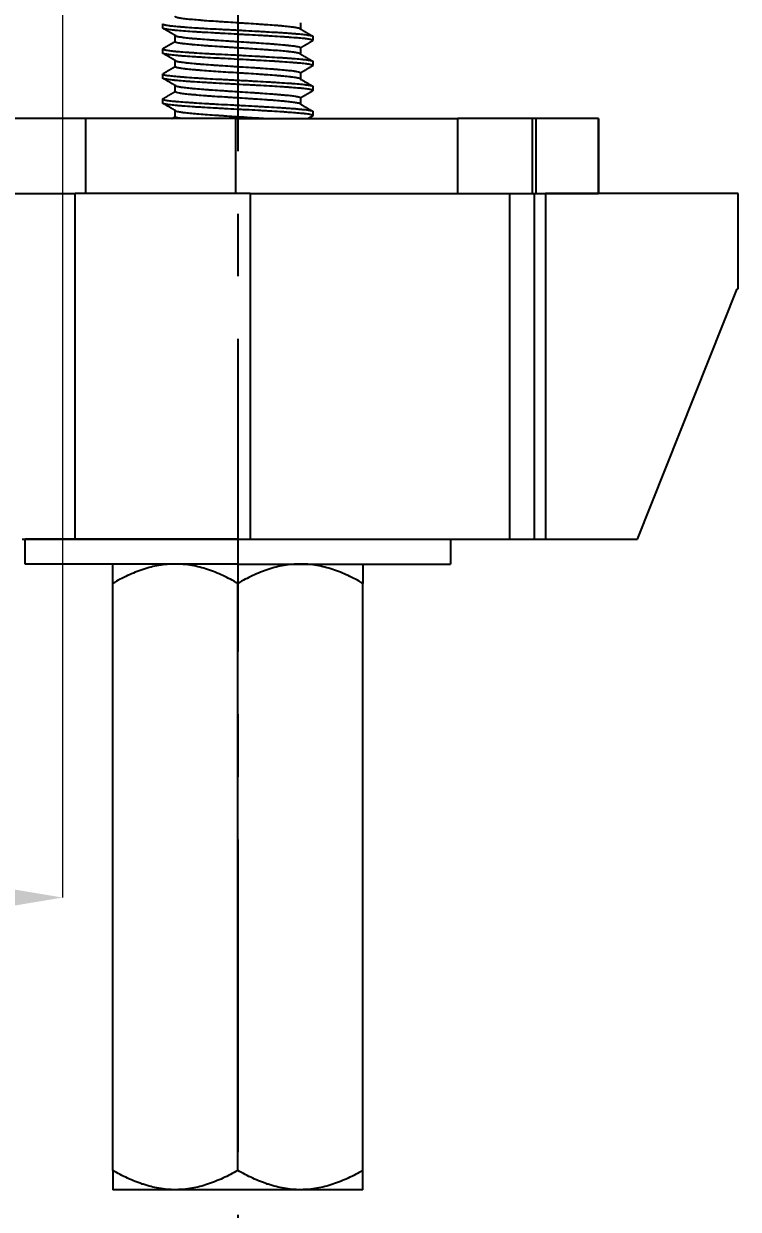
# Model space of a CAD drawing. Extents: x 0 to 1354, y 0 to 992.
# Drawn here: x 809.49 to 838.05, y 221.66 to 269.03 of the extents above; entities that cross this region are included whole.
import ezdxf

# ---------------------------------------------------------------- set-up
doc = ezdxf.new("R2010")
doc.units = 0
doc.header["$LTSCALE"] = 10
doc.header["$MEASUREMENT"] = 0
doc.header["$PDMODE"] = 3
doc.header["$PDSIZE"] = -10
doc.linetypes.add('CENTER', pattern=[2, 1.25, -0.25, 0.25, -0.25])
doc.layers.get('0').update_dxf_attribs({"linetype": 'CONTINUOUS'})
doc.layers.get('DEFPOINTS').update_dxf_attribs({"linetype": 'CONTINUOUS'})
doc.layers.add('1', color=7, linetype='CONTINUOUS')
doc.layers.add('W', color=7, linetype='CONTINUOUS')
doc.styles.add('Daelim Dimension', font='')
doc.styles.get('Daelim Dimension').set_extended_font_data('나눔고딕')
doc.dimstyles.new('DEFAULT', dxfattribs={"dimscale": 2, "dimtxt": 2, "dimasz": 2, "dimexe": 0, "dimexo": 2, "dimgap": 1, "dimtad": 1, "dimdec": 1, "dimzin": 9, "dimdsep": 46, "dimtxsty": 'Daelim Dimension', "dimcen": 0.5, "dimclrd": 252, "dimclre": 252, "dimclrt": 3, "dimadec": 1, "dimazin": 0, "dimtfac": 1, "dimtdec": 1, "dimtix": 1, "dimtmove": 0, "dimatfit": 3, "dimfxl": 1, "dimtolj": 1, "dimtzin": 1, "dimlwd": 9, "dimlwe": 9, "dimarcsym": 0})

# ---------------------------------------------------------------- blocks, each defined once
blk = doc.blocks.new('*D2')
at = {"color": 5, "lineweight": 9, "ltscale": 0.5, "transparency": 16777216}
for p, q in [((693.042, 358.582), (693.042, 234.115)), ((811.05, 270.668), (811.05, 234.115)), ((697.042, 234.115), (807.05, 234.115))]:
    blk.add_line(p, q, dxfattribs=at)
at = {"color": 5, "ltscale": 0.5, "transparency": 16777216}
for points in [[(697.042, 234.781), (697.042, 233.448), (693.042, 234.115)], [(807.05, 234.781), (807.05, 233.448), (811.05, 234.115)]]:
    blk.add_solid(points, dxfattribs=at)
at = {"layer": 'DEFPOINTS', "color": 0, "ltscale": 0.5, "transparency": 16777216}
for p in [(693.042, 362.582), (811.05, 274.668), (811.05, 234.115)]:
    blk.add_point(p, dxfattribs=at)
at = {"color": 7, "ltscale": 0.5, "transparency": 16777216, "insert": (752.046, 241.558), "char_height": 10, "attachment_point": 5, "style": 'Daelim Dimension'}
blk.add_mtext('\\A1;118', dxfattribs=at)

msp = doc.modelspace()

# ---------------------------------------------------------------- linework, layer by layer
at = {"layer": '1', "color": 7, "linetype": 'Continuous', "lineweight": -3}
for p, q in [((815.05, 268.856), (815.05, 269.024)), ((820.55, 269.068), (820.55, 268.822)), ((815.55, 268.313), (815.55, 268.559)), ((821.05, 268.525), (821.05, 268.357)), ((815.05, 267.856), (815.05, 268.024)), ((820.55, 268.067), (820.55, 267.822)), ((815.55, 267.313), (815.55, 267.559)), ((821.05, 267.524), (821.05, 267.356)), ((815.05, 266.857), (815.05, 267.025)), ((820.55, 267.068), (820.55, 266.822)), ((815.55, 266.313), (815.55, 266.559)), ((821.05, 266.525), (821.05, 266.356)), ((815.05, 265.856), (815.05, 266.024)), ((820.55, 266.067), (820.55, 265.822)), ((815.55, 265.313), (815.55, 265.559)), ((821.05, 265.524), (821.05, 265.357)), ((811.977, 265.241), (808.984, 265.241)), ((817.964, 265.241), (811.977, 265.241)), ((811.977, 262.241), (811.977, 265.241)), ((817.964, 265.241), (826.848, 265.241)), ((817.964, 265.241), (817.964, 262.241)), ((829.829, 265.241), (826.848, 265.241)), ((826.848, 262.241), (826.848, 265.241)), ((829.829, 262.241), (829.829, 265.241)), ((829.96, 265.241), (829.829, 265.241)), ((832.461, 265.241), (829.96, 265.241)), ((829.96, 265.241), (829.96, 262.241)), ((832.464, 265.241), (832.461, 265.241)), ((832.461, 262.241), (832.461, 265.241)), ((832.464, 265.241), (832.464, 262.241)), ((808.984, 262.241), (811.55, 262.241)), ((818.55, 262.241), (811.55, 262.241)), ((811.55, 248.441), (811.55, 262.241)), ((818.55, 262.241), (828.506, 262.241)), ((818.55, 262.241), (818.55, 248.441)), ((828.506, 262.241), (829.829, 262.241)), ((828.92, 248.441), (828.92, 262.241)), ((829.829, 262.241), (829.96, 262.241)), ((829.897, 262.241), (829.897, 248.441)), ((829.96, 262.241), (832.461, 262.241)), ((838.05, 262.241), (830.35, 262.241)), ((830.35, 262.241), (830.35, 248.441)), ((838.05, 258.441), (838.05, 262.241)), ((834.017, 248.441), (838.011, 258.441)), ((838.011, 258.441), (838.05, 258.441)), ((809.438, 248.441), (811.55, 248.441)), ((818.05, 248.44), (809.55, 248.44)), ((809.55, 247.44), (809.55, 248.44)), ((811.55, 248.441), (818.55, 248.441)), ((815.55, 248.44), (815.55, 248.441)), ((818.05, 248.44), (826.55, 248.44)), ((818.05, 248.44), (818.05, 247.44)), ((818.55, 248.441), (828.92, 248.441)), ((821.05, 248.441), (821.05, 248.44)), ((826.55, 248.44), (826.55, 247.44)), ((828.92, 248.441), (829.897, 248.441)), ((829.897, 248.441), (830.35, 248.441)), ((830.35, 248.441), (834.017, 248.441)), ((818.05, 247.44), (809.55, 247.44)), ((818.05, 247.44), (826.55, 247.44)), ((813.05, 223.214), (813.05, 246.667)), ((818.05, 223.214), (818.05, 246.667)), ((823.05, 223.214), (823.05, 246.667)), ((815.55, 222.44), (813.05, 222.44)), ((820.55, 222.44), (815.55, 222.44)), ((823.05, 222.44), (820.55, 222.44))]:
    msp.add_line(p, q, dxfattribs=at)
for points, knots in [([(820.536, 268.83), (820.534, 268.831), (820.532, 268.832), (820.525, 268.836), (820.52, 268.838), (820.508, 268.842), (820.502, 268.844), (820.48, 268.85), (820.463, 268.854), (820.405, 268.867), (820.355, 268.876), (820.279, 268.887), (820.264, 268.889), (820.231, 268.893), (820.214, 268.896), (820.161, 268.902), (820.124, 268.907), (820.006, 268.92), (819.918, 268.929), (819.797, 268.94), (819.772, 268.942), (819.722, 268.947), (819.696, 268.949), (819.618, 268.955), (819.564, 268.959), (819.399, 268.972), (819.282, 268.98), (819.129, 268.991), (819.098, 268.993), (819.035, 268.997), (819.003, 269), (818.908, 269.006), (818.843, 269.011), (818.648, 269.024), (818.515, 269.033), (818.346, 269.044), (818.312, 269.047), (818.244, 269.051), (818.209, 269.053), (818.106, 269.06), (818.038, 269.064), (817.834, 269.077), (817.699, 269.085), (817.532, 269.096), (817.498, 269.098), (817.432, 269.102), (817.398, 269.104), (817.299, 269.111), (817.234, 269.115), (817.043, 269.128), (816.92, 269.136), (816.773, 269.147), (816.743, 269.15), (816.685, 269.154), (816.657, 269.156), (816.572, 269.163), (816.517, 269.168), (816.359, 269.181), (816.262, 269.19), (816.127, 269.203), (816.084, 269.207), (816.002, 269.215), (815.963, 269.22), (815.855, 269.232), (815.793, 269.24), (815.715, 269.254), (815.691, 269.258), (815.66, 269.265), (815.65, 269.267), (815.631, 269.271), (815.623, 269.274), (815.584, 269.285), (815.564, 269.294), (815.552, 269.306), (815.55, 269.31), (815.55, 269.313)], [0, 0, 0, 0, 0.00734, 0.00734, 0.020833, 0.020833, 0.034326, 0.034326, 0.061313, 0.061313, 0.115285, 0.115285, 0.128778, 0.128778, 0.142271, 0.142271, 0.169257, 0.169257, 0.22323, 0.22323, 0.236723, 0.236723, 0.250216, 0.250216, 0.277202, 0.277202, 0.331175, 0.331175, 0.344668, 0.344668, 0.358161, 0.358161, 0.385147, 0.385147, 0.439119, 0.439119, 0.452613, 0.452613, 0.466106, 0.466106, 0.493092, 0.493092, 0.547064, 0.547064, 0.560557, 0.560557, 0.57405, 0.57405, 0.601037, 0.601037, 0.655009, 0.655009, 0.668502, 0.668502, 0.681995, 0.681995, 0.708982, 0.708982, 0.762954, 0.762954, 0.78994, 0.78994, 0.816926, 0.816926, 0.870899, 0.870899, 0.897885, 0.897885, 0.911378, 0.911378, 0.924871, 0.924871, 0.978844, 0.978844, 1, 1, 1, 1]), ([(815.05, 269.024), (815.05, 269.023), (815.051, 269.022), (815.054, 269.016), (815.059, 269.012), (815.072, 269.005), (815.077, 269.003), (815.089, 268.998), (815.096, 268.996), (815.134, 268.985), (815.177, 268.976), (815.259, 268.963), (815.29, 268.958), (815.341, 268.952), (815.358, 268.95), (815.395, 268.946), (815.414, 268.944), (815.513, 268.933), (815.602, 268.925), (815.752, 268.913), (815.805, 268.909), (815.888, 268.903), (815.916, 268.9), (815.974, 268.896), (816.003, 268.894), (816.153, 268.883), (816.28, 268.874), (816.482, 268.861), (816.551, 268.856), (816.657, 268.85), (816.693, 268.847), (816.748, 268.844), (816.766, 268.843), (816.803, 268.841), (816.821, 268.84), (816.988, 268.83), (817.14, 268.822), (817.373, 268.81), (817.451, 268.806), (817.57, 268.8), (817.61, 268.798), (817.69, 268.794), (817.731, 268.792), (817.852, 268.785), (817.932, 268.781), (818.093, 268.773), (818.173, 268.768), (818.413, 268.755), (818.572, 268.746), (818.81, 268.733), (818.888, 268.728), (819.041, 268.719), (819.116, 268.715), (819.339, 268.702), (819.482, 268.694), (819.655, 268.684), (819.689, 268.681), (819.756, 268.677), (819.856, 268.671), (820.013, 268.661), (820.13, 268.653), (820.243, 268.644), (820.297, 268.64), (820.375, 268.633), (820.4, 268.631), (820.45, 268.626), (820.474, 268.624), (820.544, 268.617), (820.588, 268.613), (820.711, 268.6), (820.781, 268.591), (820.856, 268.58), (820.87, 268.578), (820.89, 268.575), (820.896, 268.574), (820.909, 268.572), (820.939, 268.567), (820.964, 268.562), (821.016, 268.55), (821.037, 268.542), (821.048, 268.531), (821.049, 268.529), (821.05, 268.526), (821.05, 268.525), (821.05, 268.525)], [0, 0, 0, 0, 0.007389, 0.007389, 0.033046, 0.033046, 0.045875, 0.045875, 0.058703, 0.058703, 0.110017, 0.110017, 0.135673, 0.135673, 0.148502, 0.148502, 0.16133, 0.16133, 0.212644, 0.212644, 0.2383, 0.2383, 0.251129, 0.251129, 0.263957, 0.263957, 0.315271, 0.315271, 0.340928, 0.340928, 0.353756, 0.353756, 0.36017, 0.36017, 0.366584, 0.366584, 0.417898, 0.417898, 0.443555, 0.443555, 0.456383, 0.456383, 0.469212, 0.469212, 0.494868, 0.494868, 0.520525, 0.520525, 0.571839, 0.571839, 0.597496, 0.597496, 0.623152, 0.623152, 0.674466, 0.674466, 0.687294, 0.687294, 0.700123, 0.72578, 0.751436, 0.751436, 0.777093, 0.777093, 0.789921, 0.789921, 0.80275, 0.80275, 0.828407, 0.828407, 0.87972, 0.87972, 0.892549, 0.892549, 0.898963, 0.898963, 0.905377, 0.931034, 0.931034, 0.982347, 0.982347, 0.995176, 0.995176, 1, 1, 1, 1]), ([(821.05, 268.355), (821.05, 268.362), (821.042, 268.369), (821.021, 268.379), (821.015, 268.381), (821.001, 268.386), (820.994, 268.388), (820.969, 268.395), (820.949, 268.399), (820.88, 268.412), (820.822, 268.421), (820.735, 268.432), (820.717, 268.434), (820.679, 268.438), (820.659, 268.44), (820.597, 268.446), (820.553, 268.45), (820.415, 268.462), (820.313, 268.47), (820.145, 268.483), (820.086, 268.488), (820.01, 268.493), (819.994, 268.494), (819.963, 268.496), (819.916, 268.5), (819.868, 268.503), (819.706, 268.514), (819.57, 268.523), (819.356, 268.536), (819.283, 268.541), (819.171, 268.547), (819.134, 268.549), (819.058, 268.553), (819.019, 268.555), (818.828, 268.566), (818.672, 268.574), (818.434, 268.586), (818.354, 268.59), (818.233, 268.596), (818.192, 268.598), (818.111, 268.602), (818.071, 268.605), (817.869, 268.615), (817.709, 268.624), (817.471, 268.638), (817.393, 268.642), (817.276, 268.649), (817.237, 268.651), (817.159, 268.656), (817.12, 268.658), (816.928, 268.669), (816.781, 268.677), (816.569, 268.69), (816.5, 268.694), (816.398, 268.7), (816.364, 268.702), (816.298, 268.706), (816.265, 268.708), (816.104, 268.719), (815.984, 268.727), (815.763, 268.744), (815.662, 268.753), (815.56, 268.763), (815.548, 268.764), (815.526, 268.766), (815.493, 268.77), (815.462, 268.773), (815.403, 268.78), (815.366, 268.784), (815.264, 268.797), (815.208, 268.805), (815.153, 268.816), (815.142, 268.818), (815.123, 268.822), (815.115, 268.824), (815.091, 268.83), (815.079, 268.834), (815.057, 268.844), (815.05, 268.85), (815.05, 268.856)], [0, 0, 0, 0, 0.041393, 0.041393, 0.0542, 0.0542, 0.067007, 0.067007, 0.092622, 0.092622, 0.143852, 0.143852, 0.156659, 0.156659, 0.169466, 0.169466, 0.195081, 0.195081, 0.246311, 0.246311, 0.271925, 0.271925, 0.278329, 0.278329, 0.284733, 0.29754, 0.29754, 0.34877, 0.34877, 0.374384, 0.374384, 0.387192, 0.387192, 0.399999, 0.399999, 0.451229, 0.451229, 0.476843, 0.476843, 0.489651, 0.489651, 0.502458, 0.502458, 0.553688, 0.553688, 0.579302, 0.579302, 0.59211, 0.59211, 0.604917, 0.604917, 0.656147, 0.656147, 0.681761, 0.681761, 0.694569, 0.694569, 0.707376, 0.707376, 0.758606, 0.758606, 0.809835, 0.809835, 0.816239, 0.816239, 0.822642, 0.83545, 0.83545, 0.861065, 0.861065, 0.912294, 0.912294, 0.925101, 0.925101, 0.937909, 0.937909, 0.963524, 0.963524, 1, 1, 1, 1]), ([(820.538, 267.829), (820.531, 267.834), (820.52, 267.838), (820.493, 267.847), (820.477, 267.851), (820.45, 267.857), (820.44, 267.86), (820.419, 267.864), (820.407, 267.866), (820.348, 267.877), (820.29, 267.885), (820.19, 267.899), (820.136, 267.905), (820.076, 267.912), (820.035, 267.917), (820.014, 267.919), (819.906, 267.93), (819.812, 267.939), (819.609, 267.956), (819.5, 267.964), (819.354, 267.975), (819.325, 267.977), (819.265, 267.981), (819.235, 267.983), (819.145, 267.99), (819.083, 267.994), (818.895, 268.007), (818.766, 268.016), (818.599, 268.027), (818.565, 268.029), (818.498, 268.034), (818.464, 268.036), (818.363, 268.043), (818.295, 268.048), (818.16, 268.057), (818.092, 268.061), (817.956, 268.07), (817.888, 268.074), (817.785, 268.08), (817.751, 268.082), (817.683, 268.086), (817.649, 268.089), (817.548, 268.095), (817.482, 268.099), (817.285, 268.111), (817.156, 268.12), (817, 268.131), (816.969, 268.133), (816.907, 268.137), (816.877, 268.14), (816.787, 268.146), (816.728, 268.151), (816.558, 268.164), (816.451, 268.173), (816.326, 268.184), (816.301, 268.187), (816.253, 268.191), (816.229, 268.193), (816.16, 268.2), (816.116, 268.204), (815.991, 268.216), (815.916, 268.225), (815.835, 268.235), (815.819, 268.237), (815.789, 268.242), (815.775, 268.244), (815.733, 268.25), (815.709, 268.255), (815.642, 268.268), (815.608, 268.277), (815.58, 268.288), (815.575, 268.29), (815.566, 268.295), (815.562, 268.297), (815.554, 268.304), (815.551, 268.308), (815.55, 268.313)], [0, 0, 0, 0, 0.030604, 0.030604, 0.057543, 0.057543, 0.071013, 0.071013, 0.084483, 0.084483, 0.138362, 0.138362, 0.165302, 0.178772, 0.178772, 0.192242, 0.192242, 0.246121, 0.246121, 0.3, 0.3, 0.31347, 0.31347, 0.32694, 0.32694, 0.353879, 0.353879, 0.407759, 0.407759, 0.421229, 0.421229, 0.434698, 0.434698, 0.461638, 0.461638, 0.488578, 0.488578, 0.515517, 0.515517, 0.528987, 0.528987, 0.542457, 0.542457, 0.569397, 0.569397, 0.623276, 0.623276, 0.636746, 0.636746, 0.650216, 0.650216, 0.677155, 0.677155, 0.731034, 0.731034, 0.744504, 0.744504, 0.757974, 0.757974, 0.784914, 0.784914, 0.838793, 0.838793, 0.852263, 0.852263, 0.865733, 0.865733, 0.892672, 0.892672, 0.946552, 0.946552, 0.960021, 0.960021, 0.973491, 0.973491, 1, 1, 1, 1]), ([(815.564, 268.55), (815.565, 268.55), (815.565, 268.55), (815.569, 268.548), (815.573, 268.546), (815.588, 268.54), (815.601, 268.535), (815.648, 268.523), (815.69, 268.515), (815.769, 268.502), (815.798, 268.497), (815.846, 268.491), (815.862, 268.488), (815.896, 268.484), (815.914, 268.482), (816.005, 268.47), (816.086, 268.461), (816.221, 268.448), (816.269, 268.444), (816.343, 268.437), (816.369, 268.435), (816.42, 268.431), (816.446, 268.428), (816.579, 268.418), (816.691, 268.41), (816.869, 268.397), (816.929, 268.393), (817.023, 268.386), (817.054, 268.384), (817.118, 268.38), (817.15, 268.378), (817.31, 268.366), (817.441, 268.358), (817.642, 268.344), (817.709, 268.339), (817.812, 268.333), (817.846, 268.33), (817.915, 268.326), (817.949, 268.324), (818.12, 268.312), (818.256, 268.304), (818.459, 268.292), (818.526, 268.287), (818.626, 268.281), (818.66, 268.279), (818.726, 268.275), (818.759, 268.273), (818.923, 268.262), (819.049, 268.254), (819.232, 268.24), (819.321, 268.234), (819.408, 268.227), (819.466, 268.222), (819.494, 268.22), (819.633, 268.209), (819.736, 268.2), (819.879, 268.187), (819.948, 268.181), (820.012, 268.174), (820.054, 268.17), (820.074, 268.168), (820.173, 268.157), (820.243, 268.149), (820.331, 268.136), (820.372, 268.13), (820.407, 268.123), (820.429, 268.119), (820.439, 268.116), (820.488, 268.105), (820.515, 268.096), (820.544, 268.08), (820.551, 268.073), (820.55, 268.066)], [0, 0, 0, 0, 0.00054, 0.00054, 0.014033, 0.014033, 0.041019, 0.041019, 0.094992, 0.094992, 0.121978, 0.121978, 0.135471, 0.135471, 0.148964, 0.148964, 0.202936, 0.202936, 0.229923, 0.229923, 0.243416, 0.243416, 0.256909, 0.256909, 0.310881, 0.310881, 0.337867, 0.337867, 0.35136, 0.35136, 0.364854, 0.364854, 0.418826, 0.418826, 0.445812, 0.445812, 0.459305, 0.459305, 0.472798, 0.472798, 0.526771, 0.526771, 0.553757, 0.553757, 0.56725, 0.56725, 0.580743, 0.580743, 0.634716, 0.634716, 0.661702, 0.675195, 0.675195, 0.688688, 0.688688, 0.74266, 0.74266, 0.769647, 0.78314, 0.78314, 0.796633, 0.796633, 0.850605, 0.850605, 0.877591, 0.891084, 0.891084, 0.904578, 0.904578, 0.95855, 0.95855, 1, 1, 1, 1]), ([(815.05, 268.025), (815.05, 268.024), (815.05, 268.022), (815.055, 268.012), (815.073, 268.003), (815.11, 267.992), (815.118, 267.99), (815.137, 267.985), (815.147, 267.983), (815.179, 267.976), (815.203, 267.972), (815.286, 267.959), (815.352, 267.95), (815.45, 267.94), (815.471, 267.938), (815.513, 267.934), (815.535, 267.932), (815.603, 267.925), (815.65, 267.921), (815.8, 267.909), (815.91, 267.901), (816.088, 267.888), (816.15, 267.883), (816.23, 267.878), (816.246, 267.877), (816.279, 267.874), (816.328, 267.871), (816.378, 267.868), (816.547, 267.856), (816.688, 267.848), (816.908, 267.835), (816.983, 267.831), (817.097, 267.824), (817.136, 267.822), (817.214, 267.818), (817.252, 267.816), (817.448, 267.806), (817.606, 267.798), (817.845, 267.786), (817.926, 267.782), (818.047, 267.775), (818.087, 267.773), (818.169, 267.769), (818.209, 267.766), (818.411, 267.755), (818.569, 267.746), (818.804, 267.733), (818.881, 267.728), (818.997, 267.722), (819.035, 267.72), (819.111, 267.715), (819.149, 267.713), (819.336, 267.702), (819.48, 267.694), (819.685, 267.682), (819.752, 267.678), (819.849, 267.672), (819.881, 267.669), (819.945, 267.665), (819.976, 267.663), (820.068, 267.657), (820.127, 267.653), (820.24, 267.644), (820.295, 267.64), (820.449, 267.627), (820.543, 267.618), (820.636, 267.608), (820.647, 267.607), (820.667, 267.604), (820.696, 267.601), (820.724, 267.598), (820.777, 267.591), (820.81, 267.587), (820.898, 267.574), (820.946, 267.566), (820.989, 267.556), (820.997, 267.554), (821.011, 267.55), (821.017, 267.548), (821.034, 267.542), (821.041, 267.538), (821.049, 267.531), (821.05, 267.528), (821.05, 267.525)], [0, 0, 0, 0, 0.008606, 0.008606, 0.059835, 0.059835, 0.072643, 0.072643, 0.08545, 0.08545, 0.111065, 0.111065, 0.162294, 0.162294, 0.175102, 0.175102, 0.187909, 0.187909, 0.213524, 0.213524, 0.264753, 0.264753, 0.290368, 0.290368, 0.296772, 0.296772, 0.303175, 0.315983, 0.315983, 0.367212, 0.367212, 0.392827, 0.392827, 0.405634, 0.405634, 0.418442, 0.418442, 0.469671, 0.469671, 0.495286, 0.495286, 0.508094, 0.508094, 0.520901, 0.520901, 0.57213, 0.57213, 0.597745, 0.597745, 0.610553, 0.610553, 0.62336, 0.62336, 0.67459, 0.67459, 0.700204, 0.700204, 0.713012, 0.713012, 0.725819, 0.725819, 0.751434, 0.751434, 0.777049, 0.777049, 0.828278, 0.828278, 0.834682, 0.834682, 0.841085, 0.853893, 0.853893, 0.879508, 0.879508, 0.930737, 0.930737, 0.943545, 0.943545, 0.956352, 0.956352, 0.981967, 0.981967, 1, 1, 1, 1]), ([(821.05, 267.355), (821.05, 267.358), (821.049, 267.361), (821.045, 267.366), (821.042, 267.368), (821.035, 267.373), (821.03, 267.375), (821.004, 267.386), (820.971, 267.395), (820.902, 267.408), (820.876, 267.413), (820.832, 267.419), (820.816, 267.421), (820.784, 267.426), (820.767, 267.428), (820.679, 267.438), (820.598, 267.446), (820.459, 267.458), (820.411, 267.463), (820.333, 267.469), (820.306, 267.471), (820.252, 267.475), (820.224, 267.477), (820.083, 267.488), (819.962, 267.497), (819.769, 267.51), (819.702, 267.515), (819.6, 267.521), (819.565, 267.523), (819.512, 267.527), (819.494, 267.528), (819.458, 267.53), (819.44, 267.531), (819.278, 267.541), (819.13, 267.549), (818.901, 267.562), (818.824, 267.566), (818.707, 267.572), (818.667, 267.574), (818.588, 267.578), (818.548, 267.58), (818.347, 267.59), (818.187, 267.598), (817.866, 267.616), (817.706, 267.625), (817.506, 267.636), (817.466, 267.638), (817.387, 267.643), (817.347, 267.645), (817.23, 267.652), (817.154, 267.656), (816.926, 267.669), (816.779, 267.678), (816.6, 267.688), (816.564, 267.69), (816.495, 267.694), (816.391, 267.7), (816.293, 267.706), (816.102, 267.719), (815.982, 267.727), (815.843, 267.738), (815.816, 267.74), (815.762, 267.744), (815.737, 267.747), (815.661, 267.753), (815.613, 267.758), (815.478, 267.771), (815.399, 267.78), (815.313, 267.791), (815.297, 267.793), (815.274, 267.796), (815.266, 267.797), (815.251, 267.799), (815.215, 267.805), (815.184, 267.81), (815.119, 267.822), (815.088, 267.83), (815.065, 267.84), (815.061, 267.842), (815.055, 267.846), (815.053, 267.848), (815.051, 267.852), (815.05, 267.854), (815.05, 267.855)], [0, 0, 0, 0, 0.016214, 0.016214, 0.029042, 0.029042, 0.041871, 0.041871, 0.093184, 0.093184, 0.118841, 0.118841, 0.13167, 0.13167, 0.144498, 0.144498, 0.195812, 0.195812, 0.221468, 0.221468, 0.234297, 0.234297, 0.247125, 0.247125, 0.298439, 0.298439, 0.324096, 0.324096, 0.336924, 0.336924, 0.343338, 0.343338, 0.349753, 0.349753, 0.401066, 0.401066, 0.426723, 0.426723, 0.439551, 0.439551, 0.45238, 0.45238, 0.503693, 0.503693, 0.555007, 0.555007, 0.567835, 0.567835, 0.580664, 0.580664, 0.606321, 0.606321, 0.657634, 0.657634, 0.670463, 0.670463, 0.683291, 0.708948, 0.708948, 0.760262, 0.760262, 0.77309, 0.77309, 0.785918, 0.785918, 0.811575, 0.811575, 0.862889, 0.862889, 0.875717, 0.875717, 0.882131, 0.882131, 0.888546, 0.914202, 0.914202, 0.965516, 0.965516, 0.978344, 0.978344, 0.991173, 0.991173, 1, 1, 1, 1]), ([(820.533, 266.832), (820.528, 266.835), (820.522, 266.837), (820.509, 266.842), (820.503, 266.844), (820.488, 266.848), (820.48, 266.85), (820.438, 266.861), (820.394, 266.869), (820.312, 266.882), (820.282, 266.886), (820.233, 266.893), (820.216, 266.895), (820.181, 266.9), (820.162, 266.902), (820.069, 266.913), (819.985, 266.922), (819.848, 266.936), (819.8, 266.94), (819.725, 266.946), (819.699, 266.949), (819.647, 266.953), (819.62, 266.955), (819.485, 266.965), (819.372, 266.974), (819.193, 266.986), (819.101, 266.993), (819.007, 266.999), (818.943, 267.004), (818.911, 267.006), (818.749, 267.017), (818.617, 267.026), (818.416, 267.04), (818.349, 267.044), (818.247, 267.051), (818.213, 267.053), (818.145, 267.058), (818.11, 267.06), (817.938, 267.071), (817.802, 267.079), (817.534, 267.096), (817.401, 267.104), (817.14, 267.121), (816.888, 267.138), (816.658, 267.156), (816.521, 267.168), (816.493, 267.17), (816.44, 267.174), (816.414, 267.177), (816.338, 267.183), (816.289, 267.188), (816.148, 267.2), (816.063, 267.209), (815.966, 267.219), (815.947, 267.221), (815.911, 267.226), (815.893, 267.228), (815.842, 267.234), (815.811, 267.238), (815.725, 267.251), (815.678, 267.26), (815.632, 267.271), (815.624, 267.273), (815.608, 267.278), (815.601, 267.28), (815.582, 267.287), (815.572, 267.292), (815.555, 267.302), (815.55, 267.308), (815.55, 267.314)], [0, 0, 0, 0, 0.016681, 0.016681, 0.030221, 0.030221, 0.04376, 0.04376, 0.09792, 0.09792, 0.125, 0.125, 0.138539, 0.138539, 0.152079, 0.152079, 0.206239, 0.206239, 0.233318, 0.233318, 0.246858, 0.246858, 0.260398, 0.260398, 0.314557, 0.314557, 0.341637, 0.355177, 0.355177, 0.368717, 0.368717, 0.422876, 0.422876, 0.449956, 0.449956, 0.463496, 0.463496, 0.477036, 0.477036, 0.531195, 0.531195, 0.585354, 0.585354, 0.639514, 0.693673, 0.693673, 0.707213, 0.707213, 0.720753, 0.720753, 0.747833, 0.747833, 0.801992, 0.801992, 0.815532, 0.815532, 0.829072, 0.829072, 0.856151, 0.856151, 0.910311, 0.910311, 0.923851, 0.923851, 0.937391, 0.937391, 0.96447, 0.96447, 1, 1, 1, 1]), ([(815.567, 267.549), (815.573, 267.546), (815.581, 267.542), (815.603, 267.535), (815.618, 267.531), (815.645, 267.524), (815.655, 267.522), (815.676, 267.518), (815.687, 267.516), (815.744, 267.505), (815.801, 267.497), (815.901, 267.483), (815.936, 267.479), (815.994, 267.472), (816.014, 267.47), (816.054, 267.465), (816.075, 267.463), (816.182, 267.452), (816.275, 267.443), (816.427, 267.43), (816.48, 267.426), (816.561, 267.419), (816.589, 267.417), (816.646, 267.413), (816.674, 267.411), (816.819, 267.401), (816.939, 267.392), (817.127, 267.379), (817.222, 267.373), (817.321, 267.366), (817.387, 267.361), (817.42, 267.359), (817.587, 267.348), (817.721, 267.339), (817.925, 267.325), (817.993, 267.321), (818.096, 267.314), (818.13, 267.312), (818.199, 267.308), (818.233, 267.306), (818.404, 267.295), (818.539, 267.287), (818.736, 267.274), (818.802, 267.27), (818.899, 267.264), (818.931, 267.262), (818.995, 267.257), (819.027, 267.255), (819.184, 267.244), (819.304, 267.235), (819.475, 267.222), (819.53, 267.217), (819.638, 267.208), (819.691, 267.204), (819.843, 267.19), (819.935, 267.182), (820.103, 267.165), (820.178, 267.157), (820.261, 267.146), (820.277, 267.144), (820.307, 267.14), (820.322, 267.138), (820.363, 267.131), (820.388, 267.127), (820.455, 267.113), (820.49, 267.104), (820.519, 267.093), (820.524, 267.091), (820.533, 267.086), (820.537, 267.084), (820.546, 267.077), (820.55, 267.073), (820.55, 267.068), (820.55, 267.067), (820.55, 267.066)], [0, 0, 0, 0, 0.021231, 0.021231, 0.048311, 0.048311, 0.061851, 0.061851, 0.07539, 0.07539, 0.12955, 0.12955, 0.15663, 0.15663, 0.17017, 0.17017, 0.183709, 0.183709, 0.237869, 0.237869, 0.264949, 0.264949, 0.278488, 0.278488, 0.292028, 0.292028, 0.346188, 0.346188, 0.373268, 0.386807, 0.386807, 0.400347, 0.400347, 0.454507, 0.454507, 0.481586, 0.481586, 0.495126, 0.495126, 0.508666, 0.508666, 0.562826, 0.562826, 0.589905, 0.589905, 0.603445, 0.603445, 0.616985, 0.616985, 0.671145, 0.671145, 0.698224, 0.698224, 0.725304, 0.725304, 0.779464, 0.779464, 0.833623, 0.833623, 0.847163, 0.847163, 0.860703, 0.860703, 0.887783, 0.887783, 0.941942, 0.941942, 0.955482, 0.955482, 0.969022, 0.969022, 0.996101, 0.996101, 1, 1, 1, 1]), ([(815.05, 267.024), (815.05, 267.023), (815.051, 267.022), (815.052, 267.019), (815.054, 267.017), (815.059, 267.012), (815.063, 267.01), (815.075, 267.003), (815.087, 266.999), (815.132, 266.985), (815.174, 266.976), (815.242, 266.965), (815.257, 266.963), (815.288, 266.959), (815.304, 266.957), (815.354, 266.95), (815.39, 266.946), (815.507, 266.934), (815.596, 266.926), (815.721, 266.916), (815.747, 266.914), (815.787, 266.91), (815.8, 266.909), (815.827, 266.907), (815.841, 266.906), (815.91, 266.901), (815.967, 266.897), (816.145, 266.884), (816.271, 266.875), (816.44, 266.863), (816.474, 266.861), (816.544, 266.857), (816.579, 266.855), (816.686, 266.848), (816.758, 266.844), (816.978, 266.831), (817.13, 266.823), (817.363, 266.81), (817.442, 266.806), (817.562, 266.8), (817.602, 266.798), (817.682, 266.794), (817.722, 266.792), (817.842, 266.786), (817.922, 266.782), (818.083, 266.773), (818.163, 266.769), (818.323, 266.76), (818.403, 266.756), (818.524, 266.749), (818.564, 266.747), (818.644, 266.742), (818.683, 266.74), (818.879, 266.729), (819.032, 266.72), (819.255, 266.707), (819.329, 266.703), (819.437, 266.696), (819.473, 266.694), (819.544, 266.69), (819.579, 266.688), (819.751, 266.678), (819.881, 266.67), (820.064, 266.657), (820.123, 266.653), (820.208, 266.647), (820.236, 266.645), (820.277, 266.641), (820.29, 266.64), (820.317, 266.638), (820.33, 266.637), (820.448, 266.627), (820.541, 266.618), (820.665, 266.605), (820.703, 266.6), (820.757, 266.594), (820.774, 266.592), (820.807, 266.587), (820.823, 266.585), (820.898, 266.575), (820.945, 266.566), (821.014, 266.55), (821.036, 266.542), (821.049, 266.531), (821.05, 266.528), (821.05, 266.525)], [0, 0, 0, 0, 0.006567, 0.006567, 0.019396, 0.019396, 0.032224, 0.032224, 0.057881, 0.057881, 0.109194, 0.109194, 0.122023, 0.122023, 0.134851, 0.134851, 0.160508, 0.160508, 0.211822, 0.211822, 0.22465, 0.22465, 0.231064, 0.231064, 0.237479, 0.237479, 0.263135, 0.263135, 0.314449, 0.314449, 0.327277, 0.327277, 0.340106, 0.340106, 0.365763, 0.365763, 0.417076, 0.417076, 0.442733, 0.442733, 0.455562, 0.455562, 0.46839, 0.46839, 0.494047, 0.494047, 0.519704, 0.519704, 0.54536, 0.54536, 0.558189, 0.558189, 0.571017, 0.571017, 0.622331, 0.622331, 0.647988, 0.647988, 0.660816, 0.660816, 0.673645, 0.673645, 0.724958, 0.724958, 0.750615, 0.750615, 0.763443, 0.763443, 0.769858, 0.769858, 0.776272, 0.776272, 0.827586, 0.827586, 0.853242, 0.853242, 0.866071, 0.866071, 0.878899, 0.878899, 0.930213, 0.930213, 0.981526, 0.981526, 1, 1, 1, 1]), ([(821.05, 266.355), (821.05, 266.363), (821.042, 266.37), (821.014, 266.382), (821.001, 266.386), (820.975, 266.393), (820.966, 266.395), (820.946, 266.4), (820.935, 266.402), (820.877, 266.413), (820.818, 266.422), (820.713, 266.434), (820.675, 266.438), (820.613, 266.444), (820.592, 266.446), (820.548, 266.451), (820.525, 266.453), (820.409, 266.463), (820.306, 266.471), (820.138, 266.484), (820.079, 266.488), (819.988, 266.495), (819.957, 266.497), (819.894, 266.501), (819.862, 266.504), (819.698, 266.515), (819.561, 266.524), (819.276, 266.541), (819.128, 266.55), (818.954, 266.559), (818.934, 266.56), (818.896, 266.562), (818.837, 266.565), (818.779, 266.568), (818.661, 266.574), (818.582, 266.578), (818.344, 266.59), (818.184, 266.599), (817.982, 266.609), (817.941, 266.612), (817.86, 266.616), (817.82, 266.618), (817.699, 266.625), (817.62, 266.629), (817.382, 266.643), (817.227, 266.652), (817.036, 266.663), (816.998, 266.665), (816.922, 266.669), (816.885, 266.671), (816.774, 266.678), (816.701, 266.682), (816.489, 266.694), (816.354, 266.703), (816.194, 266.713), (816.163, 266.715), (816.1, 266.719), (816.07, 266.721), (815.979, 266.727), (815.922, 266.732), (815.757, 266.745), (815.656, 266.754), (815.543, 266.765), (815.522, 266.767), (815.479, 266.771), (815.458, 266.774), (815.398, 266.78), (815.361, 266.785), (815.26, 266.798), (815.205, 266.806), (815.14, 266.818), (815.121, 266.822), (815.102, 266.827), (815.098, 266.828), (815.091, 266.83), (815.081, 266.833), (815.073, 266.836), (815.057, 266.844), (815.051, 266.849), (815.05, 266.855)], [0, 0, 0, 0, 0.042283, 0.042283, 0.06794, 0.06794, 0.080768, 0.080768, 0.093597, 0.093597, 0.14491, 0.14491, 0.170567, 0.170567, 0.183396, 0.183396, 0.196224, 0.196224, 0.247538, 0.247538, 0.273194, 0.273194, 0.286023, 0.286023, 0.298851, 0.298851, 0.350165, 0.350165, 0.401478, 0.401478, 0.407893, 0.407893, 0.414307, 0.427135, 0.427135, 0.452792, 0.452792, 0.504106, 0.504106, 0.516934, 0.516934, 0.529762, 0.529762, 0.555419, 0.555419, 0.606733, 0.606733, 0.619561, 0.619561, 0.63239, 0.63239, 0.658047, 0.658047, 0.70936, 0.70936, 0.722189, 0.722189, 0.735017, 0.735017, 0.760674, 0.760674, 0.811987, 0.811987, 0.824816, 0.824816, 0.837644, 0.837644, 0.863301, 0.863301, 0.914615, 0.914615, 0.940271, 0.940271, 0.946686, 0.946686, 0.9531, 0.965928, 0.965928, 1, 1, 1, 1]), ([(820.539, 265.828), (820.535, 265.831), (820.53, 265.834), (820.503, 265.845), (820.472, 265.853), (820.409, 265.866), (820.386, 265.87), (820.333, 265.879), (820.304, 265.883), (820.211, 265.896), (820.139, 265.905), (820.017, 265.919), (819.974, 265.923), (819.906, 265.93), (819.883, 265.932), (819.835, 265.937), (819.811, 265.939), (819.689, 265.95), (819.583, 265.958), (819.416, 265.97), (819.358, 265.975), (819.269, 265.981), (819.238, 265.983), (819.177, 265.987), (819.147, 265.99), (818.992, 266), (818.865, 266.009), (818.669, 266.022), (818.603, 266.027), (818.502, 266.034), (818.468, 266.036), (818.4, 266.041), (818.366, 266.043), (818.196, 266.054), (818.06, 266.063), (817.857, 266.076), (817.789, 266.08), (817.687, 266.086), (817.653, 266.088), (817.585, 266.093), (817.551, 266.095), (817.384, 266.105), (817.254, 266.113), (817.065, 266.126), (816.971, 266.133), (816.88, 266.139), (816.82, 266.144), (816.79, 266.146), (816.643, 266.157), (816.533, 266.166), (816.378, 266.18), (816.303, 266.186), (816.232, 266.193), (816.185, 266.197), (816.163, 266.199), (816.052, 266.21), (815.973, 266.218), (815.868, 266.231), (815.82, 266.237), (815.776, 266.243), (815.749, 266.248), (815.736, 266.25), (815.673, 266.261), (815.594, 266.279), (815.559, 266.297), (815.551, 266.308), (815.55, 266.311), (815.55, 266.313), (815.55, 266.313), (815.55, 266.313)], [0, 0, 0, 0, 0.018074, 0.018074, 0.071861, 0.071861, 0.098754, 0.098754, 0.125647, 0.125647, 0.179434, 0.179434, 0.206327, 0.206327, 0.219774, 0.219774, 0.233221, 0.233221, 0.287007, 0.287007, 0.313901, 0.313901, 0.327347, 0.327347, 0.340794, 0.340794, 0.394581, 0.394581, 0.421474, 0.421474, 0.434921, 0.434921, 0.448367, 0.448367, 0.502154, 0.502154, 0.529047, 0.529047, 0.542494, 0.542494, 0.555941, 0.555941, 0.609727, 0.609727, 0.636621, 0.650067, 0.650067, 0.663514, 0.663514, 0.717301, 0.717301, 0.744194, 0.757641, 0.757641, 0.771088, 0.771088, 0.824874, 0.824874, 0.851768, 0.865214, 0.865214, 0.878661, 0.878661, 0.932448, 0.986234, 0.986234, 0.999681, 0.999681, 1, 1, 1, 1]), ([(815.562, 266.552), (815.564, 266.55), (815.568, 266.548), (815.59, 266.538), (815.619, 266.53), (815.678, 266.517), (815.7, 266.513), (815.738, 266.507), (815.752, 266.505), (815.78, 266.5), (815.794, 266.498), (815.87, 266.487), (815.941, 266.478), (816.06, 266.464), (816.123, 266.458), (816.191, 266.451), (816.238, 266.446), (816.262, 266.444), (816.383, 266.433), (816.488, 266.425), (816.654, 266.413), (816.739, 266.406), (816.829, 266.4), (816.889, 266.396), (816.92, 266.393), (817.074, 266.383), (817.202, 266.374), (817.397, 266.361), (817.496, 266.354), (817.597, 266.347), (817.664, 266.342), (817.698, 266.34), (817.869, 266.329), (818.006, 266.32), (818.278, 266.303), (818.413, 266.294), (818.582, 266.284), (818.616, 266.282), (818.682, 266.278), (818.715, 266.276), (818.814, 266.269), (818.878, 266.265), (819.069, 266.252), (819.192, 266.243), (819.341, 266.232), (819.37, 266.23), (819.428, 266.225), (819.456, 266.223), (819.54, 266.216), (819.649, 266.207), (819.75, 266.199), (819.847, 266.19), (819.894, 266.185), (819.962, 266.179), (819.984, 266.177), (820.027, 266.173), (820.047, 266.171), (820.108, 266.164), (820.146, 266.16), (820.253, 266.148), (820.314, 266.139), (820.379, 266.128), (820.391, 266.126), (820.415, 266.122), (820.426, 266.119), (820.456, 266.113), (820.474, 266.108), (820.519, 266.095), (820.538, 266.085), (820.548, 266.074), (820.549, 266.072), (820.55, 266.069), (820.55, 266.068), (820.55, 266.066)], [0, 0, 0, 0, 0.011618, 0.011618, 0.065404, 0.065404, 0.092297, 0.092297, 0.105744, 0.105744, 0.119191, 0.119191, 0.172977, 0.172977, 0.199871, 0.213317, 0.213317, 0.226764, 0.226764, 0.28055, 0.28055, 0.307444, 0.32089, 0.32089, 0.334337, 0.334337, 0.388124, 0.388124, 0.415017, 0.428464, 0.428464, 0.44191, 0.44191, 0.495697, 0.495697, 0.549483, 0.549483, 0.56293, 0.56293, 0.576377, 0.576377, 0.60327, 0.60327, 0.657056, 0.657056, 0.670503, 0.670503, 0.68395, 0.68395, 0.710843, 0.737736, 0.737736, 0.76463, 0.76463, 0.778076, 0.778076, 0.791523, 0.791523, 0.818416, 0.818416, 0.872203, 0.872203, 0.885649, 0.885649, 0.899096, 0.899096, 0.925989, 0.925989, 0.979776, 0.979776, 0.993222, 0.993222, 1, 1, 1, 1]), ([(815.05, 266.024), (815.05, 266.023), (815.051, 266.022), (815.053, 266.017), (815.058, 266.012), (815.07, 266.006), (815.075, 266.004), (815.087, 265.999), (815.093, 265.997), (815.131, 265.985), (815.173, 265.976), (815.281, 265.959), (815.348, 265.951), (815.446, 265.94), (815.467, 265.938), (815.509, 265.934), (815.574, 265.928), (815.644, 265.922), (815.793, 265.91), (815.902, 265.901), (816.052, 265.89), (816.082, 265.888), (816.144, 265.884), (816.175, 265.881), (816.271, 265.875), (816.336, 265.87), (816.537, 265.857), (816.678, 265.848), (816.863, 265.837), (816.9, 265.835), (816.975, 265.831), (817.013, 265.829), (817.128, 265.823), (817.205, 265.819), (817.437, 265.806), (817.595, 265.798), (817.796, 265.788), (817.836, 265.786), (817.917, 265.782), (817.958, 265.78), (818.079, 265.773), (818.16, 265.769), (818.4, 265.756), (818.559, 265.747), (818.755, 265.736), (818.794, 265.733), (818.872, 265.729), (818.911, 265.727), (819.028, 265.72), (819.104, 265.716), (819.327, 265.703), (819.47, 265.695), (819.677, 265.682), (819.744, 265.678), (819.826, 265.673), (819.842, 265.672), (819.875, 265.67), (819.923, 265.667), (820.032, 265.66), (820.12, 265.653), (820.233, 265.645), (820.342, 265.636), (820.441, 265.627), (820.512, 265.62), (820.535, 265.618), (820.579, 265.614), (820.601, 265.611), (820.705, 265.6), (820.776, 265.592), (820.865, 265.579), (820.892, 265.575), (820.928, 265.569), (820.939, 265.567), (820.96, 265.563), (820.97, 265.561), (821.014, 265.55), (821.036, 265.542), (821.049, 265.531), (821.05, 265.527), (821.05, 265.524)], [0, 0, 0, 0, 0.006148, 0.006148, 0.031763, 0.031763, 0.04457, 0.04457, 0.057378, 0.057378, 0.108607, 0.108607, 0.159837, 0.159837, 0.172644, 0.172644, 0.185452, 0.211066, 0.211066, 0.262296, 0.262296, 0.275103, 0.275103, 0.287911, 0.287911, 0.313525, 0.313525, 0.364755, 0.364755, 0.377562, 0.377562, 0.39037, 0.39037, 0.415984, 0.415984, 0.467214, 0.467214, 0.480021, 0.480021, 0.492829, 0.492829, 0.518443, 0.518443, 0.569673, 0.569673, 0.58248, 0.58248, 0.595288, 0.595288, 0.620903, 0.620903, 0.672132, 0.672132, 0.697747, 0.697747, 0.70415, 0.70415, 0.710554, 0.723362, 0.748976, 0.748976, 0.774591, 0.800206, 0.800206, 0.813013, 0.813013, 0.825821, 0.825821, 0.87705, 0.87705, 0.902665, 0.902665, 0.915472, 0.915472, 0.92828, 0.92828, 0.979509, 0.979509, 1, 1, 1, 1]), ([(821.05, 265.355), (821.05, 265.358), (821.049, 265.361), (821.044, 265.366), (821.04, 265.37), (821.034, 265.373), (821.029, 265.375), (821.027, 265.376), (821.002, 265.387), (820.934, 265.405), (820.817, 265.422), (820.728, 265.432), (820.709, 265.434), (820.671, 265.439), (820.611, 265.445), (820.546, 265.451), (820.407, 265.463), (820.304, 265.471), (820.162, 265.482), (820.133, 265.484), (820.074, 265.488), (819.984, 265.495), (819.89, 265.502), (819.696, 265.515), (819.559, 265.524), (819.379, 265.535), (819.343, 265.537), (819.269, 265.541), (819.232, 265.544), (819.12, 265.55), (819.044, 265.554), (818.815, 265.566), (818.659, 265.574), (818.459, 265.585), (818.419, 265.587), (818.359, 265.59), (818.339, 265.591), (818.298, 265.593), (818.197, 265.598), (818.096, 265.603), (817.856, 265.616), (817.696, 265.625), (817.498, 265.636), (817.458, 265.639), (817.379, 265.643), (817.339, 265.645), (817.221, 265.652), (817.144, 265.657), (816.916, 265.67), (816.77, 265.678), (816.557, 265.691), (816.487, 265.695), (816.351, 265.703), (816.285, 265.707), (816.094, 265.719), (815.975, 265.727), (815.81, 265.74), (815.757, 265.745), (815.681, 265.752), (815.656, 265.754), (815.608, 265.758), (815.585, 265.761), (815.472, 265.772), (815.394, 265.781), (815.293, 265.793), (815.262, 265.798), (815.22, 265.804), (815.207, 265.806), (815.182, 265.81), (815.17, 265.812), (815.116, 265.823), (815.086, 265.83), (815.06, 265.843), (815.054, 265.847), (815.051, 265.852), (815.05, 265.854), (815.05, 265.855)], [0, 0, 0, 0, 0.017035, 0.017035, 0.029863, 0.036277, 0.036277, 0.042692, 0.042692, 0.094005, 0.145319, 0.145319, 0.158147, 0.158147, 0.170976, 0.196633, 0.196633, 0.247946, 0.247946, 0.260775, 0.260775, 0.273603, 0.29926, 0.29926, 0.350574, 0.350574, 0.363402, 0.363402, 0.37623, 0.37623, 0.401887, 0.401887, 0.453201, 0.453201, 0.466029, 0.466029, 0.472444, 0.472444, 0.478858, 0.504515, 0.504515, 0.555828, 0.555828, 0.568657, 0.568657, 0.581485, 0.581485, 0.607142, 0.607142, 0.658455, 0.658455, 0.684112, 0.684112, 0.709769, 0.709769, 0.761083, 0.761083, 0.78674, 0.78674, 0.799568, 0.799568, 0.812396, 0.812396, 0.86371, 0.86371, 0.889367, 0.889367, 0.902195, 0.902195, 0.915024, 0.915024, 0.966337, 0.966337, 0.991994, 0.991994, 1, 1, 1, 1]), ([(815.804, 265.239), (815.752, 265.247), (815.708, 265.254), (815.651, 265.266), (815.623, 265.273), (815.602, 265.28), (815.589, 265.285), (815.583, 265.287), (815.56, 265.297), (815.551, 265.305), (815.55, 265.313)], [0, 0, 0, 0, 0.313952, 0.313952, 0.495638, 0.58648, 0.58648, 0.677323, 0.677323, 1, 1, 1, 1]), ([(815.569, 265.548), (815.573, 265.546), (815.578, 265.544), (815.589, 265.54), (815.595, 265.538), (815.609, 265.533), (815.617, 265.531), (815.658, 265.521), (815.702, 265.512), (815.783, 265.499), (815.828, 265.493), (815.878, 265.486), (815.913, 265.482), (815.931, 265.479), (816.024, 265.468), (816.108, 265.459), (816.29, 265.441), (816.39, 265.433), (816.607, 265.416), (816.72, 265.408), (816.958, 265.391), (817.083, 265.382), (817.245, 265.371), (817.278, 265.369), (817.343, 265.364), (817.376, 265.362), (817.475, 265.355), (817.542, 265.351), (817.743, 265.337), (817.878, 265.328), (818.05, 265.317), (818.085, 265.315), (818.153, 265.311), (818.188, 265.308), (818.29, 265.302), (818.358, 265.298), (818.56, 265.285), (818.692, 265.277), (818.856, 265.267), (818.888, 265.264), (818.953, 265.26), (818.985, 265.258), (819.08, 265.251), (819.141, 265.247), (819.212, 265.242), (819.223, 265.241), (819.233, 265.24)], [0, 0, 0, 0, 0.021283, 0.021283, 0.042398, 0.042398, 0.063513, 0.063513, 0.147972, 0.147972, 0.190202, 0.211317, 0.211317, 0.232432, 0.232432, 0.316892, 0.316892, 0.401351, 0.401351, 0.485811, 0.485811, 0.57027, 0.57027, 0.591385, 0.591385, 0.6125, 0.6125, 0.65473, 0.65473, 0.739189, 0.739189, 0.760304, 0.760304, 0.781419, 0.781419, 0.823649, 0.823649, 0.908108, 0.908108, 0.929223, 0.929223, 0.950338, 0.950338, 0.992568, 0.992568, 1, 1, 1, 1]), ([(813.05, 246.667), (813.05, 246.78), (813.05, 246.884), (813.05, 247.071), (813.05, 247.154), (813.05, 247.291), (813.05, 247.345), (813.05, 247.402), (813.05, 247.416), (813.05, 247.431), (813.05, 247.434), (813.05, 247.439), (813.05, 247.44), (813.05, 247.44)], [0, 0, 0, 0, 0.250175, 0.250175, 0.50035, 0.50035, 0.750526, 0.750526, 0.875613, 0.875613, 0.938157, 0.938157, 1, 1, 1, 1]), ([(815.55, 247.44), (815.331, 247.44), (815.114, 247.421), (814.686, 247.348), (814.475, 247.294), (814.213, 247.208), (814.161, 247.19), (814.057, 247.152), (814.005, 247.132), (813.85, 247.07), (813.748, 247.026), (813.444, 246.885), (813.246, 246.78), (813.05, 246.667)], [0, 0, 0, 0, 0.25, 0.25, 0.5, 0.5, 0.5625, 0.5625, 0.625, 0.625, 0.75, 0.75, 1, 1, 1, 1]), ([(818.05, 246.667), (817.854, 246.78), (817.656, 246.884), (817.254, 247.071), (817.05, 247.154), (816.635, 247.291), (816.424, 247.345), (816.101, 247.402), (815.992, 247.416), (815.826, 247.431), (815.771, 247.434), (815.661, 247.439), (815.605, 247.44), (815.55, 247.44)], [0, 0, 0, 0, 0.25, 0.25, 0.5, 0.5, 0.75, 0.75, 0.875, 0.875, 0.9375, 0.9375, 1, 1, 1, 1]), ([(820.55, 247.44), (820.331, 247.44), (820.114, 247.421), (819.686, 247.348), (819.475, 247.294), (819.213, 247.208), (819.161, 247.19), (819.057, 247.152), (819.005, 247.132), (818.85, 247.07), (818.748, 247.026), (818.444, 246.885), (818.246, 246.78), (818.05, 246.667)], [0, 0, 0, 0, 0.25, 0.25, 0.5, 0.5, 0.5625, 0.5625, 0.625, 0.625, 0.75, 0.75, 1, 1, 1, 1]), ([(823.05, 246.667), (822.854, 246.78), (822.656, 246.884), (822.254, 247.071), (822.05, 247.154), (821.635, 247.291), (821.424, 247.345), (821.101, 247.402), (820.992, 247.416), (820.826, 247.431), (820.771, 247.434), (820.661, 247.439), (820.605, 247.44), (820.55, 247.44)], [0, 0, 0, 0, 0.25, 0.25, 0.5, 0.5, 0.75, 0.75, 0.875, 0.875, 0.9375, 0.9375, 1, 1, 1, 1]), ([(823.05, 247.44), (823.05, 247.44), (823.05, 247.421), (823.05, 247.348), (823.05, 247.294), (823.05, 247.208), (823.05, 247.19), (823.05, 247.152), (823.05, 247.132), (823.05, 247.07), (823.05, 247.026), (823.05, 246.885), (823.05, 246.78), (823.05, 246.667)], [0, 0, 0, 0, 0.25, 0.25, 0.5, 0.5, 0.5625, 0.5625, 0.625, 0.625, 0.75, 0.75, 1, 1, 1, 1]), ([(813.05, 223.214), (813.05, 223.101), (813.05, 222.996), (813.05, 222.809), (813.05, 222.727), (813.05, 222.59), (813.05, 222.535), (813.05, 222.479), (813.05, 222.465), (813.05, 222.45), (813.05, 222.446), (813.05, 222.442), (813.05, 222.44), (813.05, 222.44)], [0, 0, 0, 0, 0.250175, 0.250175, 0.500351, 0.500351, 0.750526, 0.750526, 0.875613, 0.875613, 0.938157, 0.938157, 1, 1, 1, 1]), ([(815.55, 222.44), (815.331, 222.44), (815.114, 222.46), (814.686, 222.533), (814.475, 222.587), (814.213, 222.673), (814.161, 222.691), (814.057, 222.729), (814.005, 222.749), (813.85, 222.811), (813.748, 222.855), (813.444, 222.996), (813.246, 223.101), (813.05, 223.214)], [0, 0, 0, 0, 0.25, 0.25, 0.5, 0.5, 0.5625, 0.5625, 0.625, 0.625, 0.75, 0.75, 1, 1, 1, 1]), ([(818.05, 223.214), (817.854, 223.101), (817.656, 222.996), (817.254, 222.809), (817.05, 222.727), (816.635, 222.59), (816.424, 222.535), (816.101, 222.479), (815.992, 222.465), (815.826, 222.45), (815.771, 222.446), (815.661, 222.442), (815.605, 222.44), (815.55, 222.44)], [0, 0, 0, 0, 0.25, 0.25, 0.5, 0.5, 0.75, 0.75, 0.875, 0.875, 0.9375, 0.9375, 1, 1, 1, 1]), ([(820.55, 222.44), (820.331, 222.44), (820.114, 222.46), (819.686, 222.533), (819.475, 222.587), (819.213, 222.673), (819.161, 222.691), (819.057, 222.729), (819.005, 222.749), (818.85, 222.811), (818.748, 222.855), (818.444, 222.996), (818.246, 223.101), (818.05, 223.214)], [0, 0, 0, 0, 0.25, 0.25, 0.5, 0.5, 0.5625, 0.5625, 0.625, 0.625, 0.75, 0.75, 1, 1, 1, 1]), ([(823.05, 223.214), (822.854, 223.101), (822.656, 222.996), (822.254, 222.809), (822.05, 222.727), (821.635, 222.59), (821.424, 222.535), (821.101, 222.479), (820.992, 222.465), (820.826, 222.45), (820.771, 222.446), (820.661, 222.442), (820.605, 222.44), (820.55, 222.44)], [0, 0, 0, 0, 0.25, 0.25, 0.5, 0.5, 0.75, 0.75, 0.875, 0.875, 0.9375, 0.9375, 1, 1, 1, 1]), ([(823.05, 222.44), (823.05, 222.44), (823.05, 222.46), (823.05, 222.533), (823.05, 222.587), (823.05, 222.673), (823.05, 222.691), (823.05, 222.729), (823.05, 222.749), (823.05, 222.811), (823.05, 222.855), (823.05, 222.996), (823.05, 223.101), (823.05, 223.214)], [0, 0, 0, 0, 0.25, 0.25, 0.5, 0.5, 0.5625, 0.5625, 0.625, 0.625, 0.75, 0.75, 1, 1, 1, 1])]:
    msp.add_open_spline(points, degree=3, knots=knots, dxfattribs=at)
for points in [[(815.569, 268.548), (815.312, 268.697), (815.054, 268.846)], [(820.53, 268.834), (820.787, 268.684), (821.044, 268.535)], [(815.053, 268.033), (815.301, 268.178), (815.55, 268.322)], [(821.042, 268.344), (820.796, 268.202), (820.55, 268.059)], [(815.572, 267.546), (815.314, 267.696), (815.057, 267.845)], [(820.532, 267.833), (820.789, 267.683), (821.047, 267.534)], [(815.057, 267.036), (815.304, 267.179), (815.55, 267.322)], [(821.047, 267.347), (820.799, 267.203), (820.55, 267.059)], [(815.567, 266.549), (815.31, 266.698), (815.053, 266.847)], [(820.528, 266.835), (820.785, 266.686), (821.042, 266.536)], [(815.054, 266.034), (815.302, 266.178), (815.55, 266.322)], [(821.043, 266.345), (820.797, 266.202), (820.55, 266.059)], [(815.573, 265.545), (815.316, 265.695), (815.058, 265.844)], [(820.533, 265.832), (820.79, 265.682), (821.048, 265.533)], [(815.41, 265.241), (815.48, 265.281), (815.55, 265.322)], [(821.046, 265.346), (820.955, 265.293), (820.864, 265.241)]]:
    msp.add_open_spline(points, degree=2, dxfattribs=at)
at = {"layer": 'W', "color": 1, "linetype": 'CENTER', "lineweight": -3}
msp.add_line((818.05, 296.44), (818.05, 216.299), dxfattribs=at)

# ---------------------------------------------------------------- dimensions: what is measured, and where the dimension line sits
at = {"color": 5, "ltscale": 0.5}
dim = msp.add_linear_dim(base=(811.05, 234.115), p1=(693.042, 362.582), p2=(811.05, 274.668), angle=180, dimstyle='DEFAULT', override={"dimtxt": 5, "dimdec": 0, "dimclrd": 5, "dimclre": 5, "dimclrt": 7}, dxfattribs=at)
dim.commit()
dim.dimension.update_dxf_attribs({"geometry": '*D2', "text_midpoint": (752.046, 234.115), "dimtype": 160})

doc.saveas('drawing.dxf')
